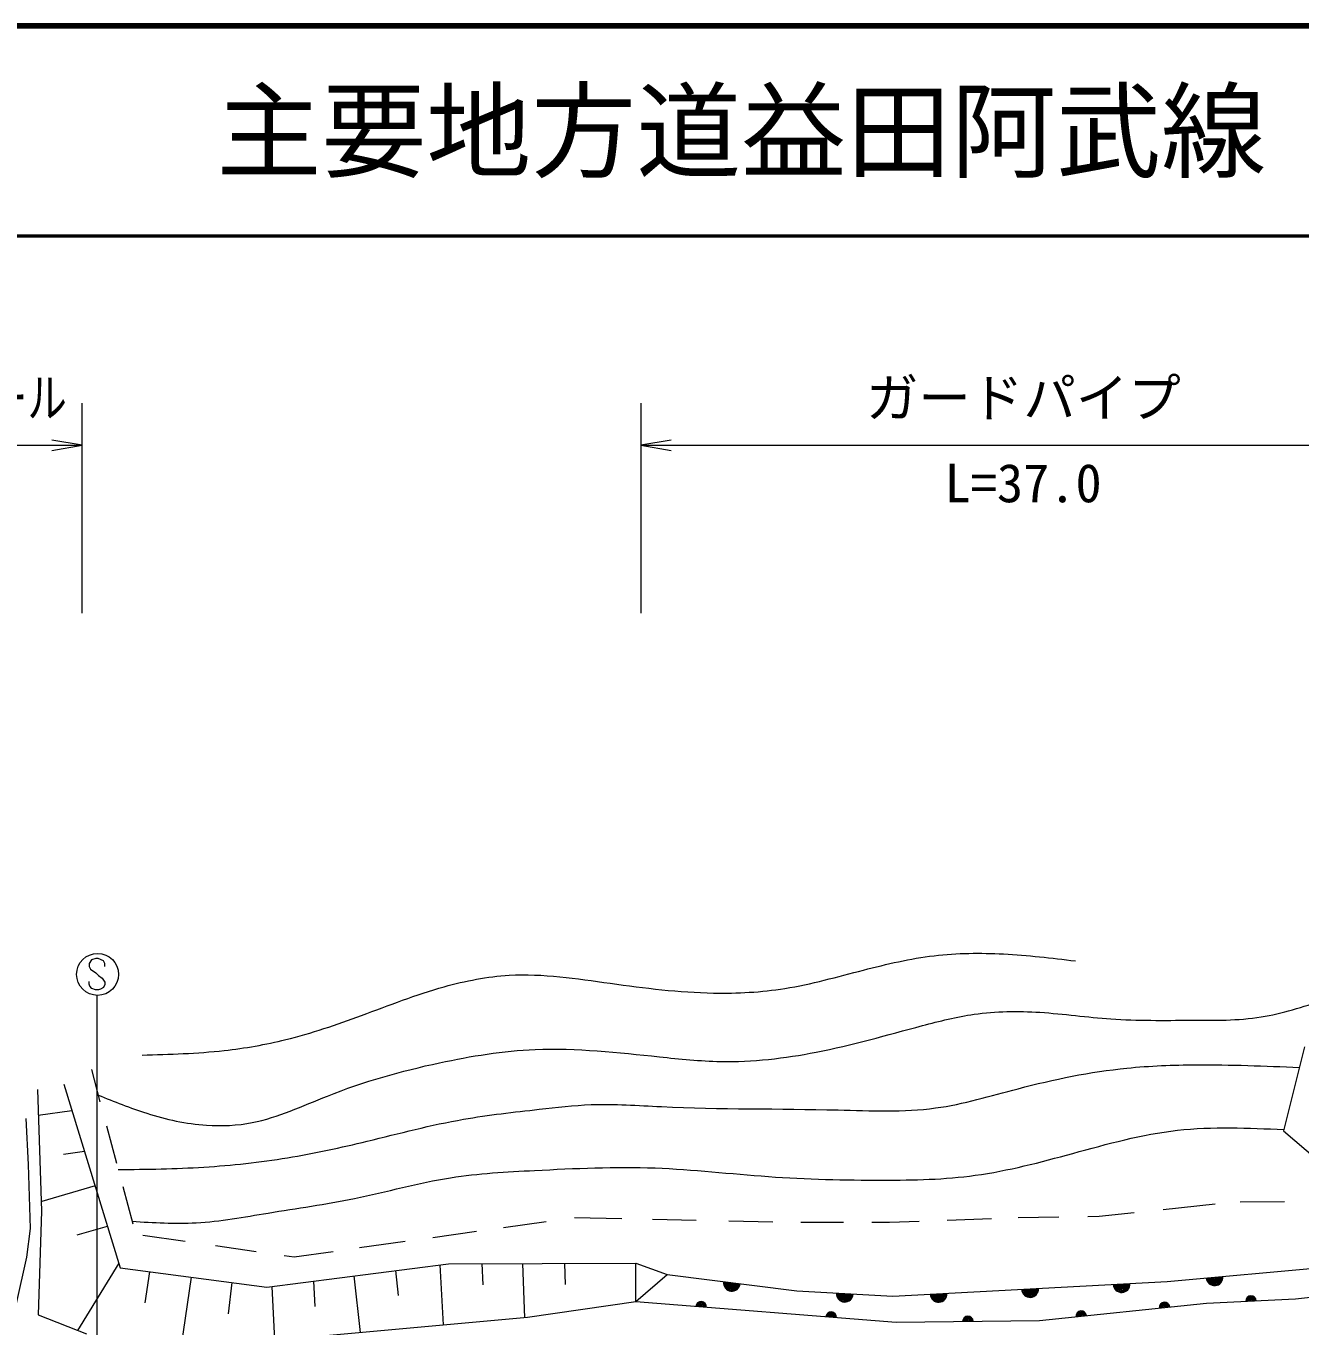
# Model space of a CAD drawing. Units: millimetres, scale not verified. Extents: x 40000 to 680000, y 20000 to 380000.
# Drawn here: x 207664 to 268352, y 318088 to 380000 of the extents above; entities that cross this region are included whole.
import ezdxf
from ezdxf.enums import TextEntityAlignment as Align

# ---------------------------------------------------------------- set-up
doc = ezdxf.new("R2010")
doc.units = ezdxf.units.MM
doc.header["$LTSCALE"] = 1000
for name, color, linetype, lineweight in [('M-BGD', 7, 'Continuous', 13), ('M-STR-STR3', 7, 'Continuous', 13), ('M-STR-STRC', 7, 'Continuous', 13), ('M-TTL', 2, 'Continuous', 140), ('M-TTL-LINE', 7, 'Continuous', 50), ('M-TTL-TXT', 7, 'Continuous', 13)]:
    doc.layers.add(name, color=color, linetype=linetype, lineweight=lineweight)
doc.styles.add('ＭＳ ゴシック', font='')
doc.styles.get('ＭＳ ゴシック').set_extended_font_data('MS Gothic')

# ---------------------------------------------------------------- blocks, each defined once
blk = doc.blocks.new('open_arrow')
at = {"color": 0, "linetype": 'Continuous', "lineweight": -2}
blk.add_lwpolyline([(7.5, 1.25), (0, 0), (7.5, -1.25)], dxfattribs=at)

msp = doc.modelspace()

# ---------------------------------------------------------------- linework, layer by layer
at = {"layer": 'M-BGD'}
for p, q in [((268561, 331384), (267571, 327386)), ((210778, 330302), (211188, 328771)), ((209470, 329602), (212158, 320853)), ((208205, 329348), (208404, 323549)), ((208247, 328126), (209854, 328354)), ((207791, 325785), (207668, 327972)), ((211497, 327618), (211975, 325837)), ((267571, 327386), (271434, 324059)), ((209446, 326276), (210448, 326418)), ((207874, 322731), (207791, 325785)), ((210959, 324756), (208419, 324019)), ((212272, 324727), (212750, 322946)), ((261830, 323636), (264310, 323900)), ((265507, 323998), (267614, 324020)), ((208404, 323549), (208245, 318623)), ((233789, 323257), (236044, 323208)), ((251550, 323132), (253659, 323210)), ((254926, 323257), (256869, 323285)), ((258251, 323305), (258790, 323313)), ((258790, 323313), (260457, 323490)), ((207709, 321369), (207874, 322731)), ((210105, 322426), (211546, 322844)), ((227051, 322310), (229121, 322601)), ((230415, 322783), (232437, 323067)), ((237509, 323177), (239595, 323132)), ((241139, 323098), (243246, 323053)), ((244571, 323029), (246607, 323029)), ((247952, 323029), (248790, 323029)), ((248790, 323029), (250210, 323082)), ((213230, 322411), (215243, 322124)), ((223557, 321820), (225729, 322125)), ((207220, 319152), (207709, 321369)), ((216697, 321916), (218636, 321639)), ((219964, 321449), (220437, 321382)), ((220437, 321382), (222291, 321642)), ((212090, 321073), (210121, 317879)), ((212158, 320853), (219134, 319938)), ((219134, 319938), (227796, 321053)), ((225267, 320728), (225399, 319535)), ((227376, 320999), (227533, 318138)), ((227796, 321053), (236722, 321081)), ((229376, 321058), (229431, 320054)), ((231308, 321064), (231404, 318482)), ((233309, 321070), (233346, 320070)), ((236722, 321081), (238203, 320539)), ((236722, 319247), (236722, 321081)), ((262032, 320201), (271034, 321029)), ((213548, 320671), (213332, 319186)), ((215531, 320411), (215060, 317167)), ((217472, 320156), (217299, 318666)), ((221365, 320226), (221426, 319024)), ((223283, 320472), (223582, 317779)), ((236722, 319247), (238203, 320539)), ((238203, 320539), (244377, 319756)), ((248958, 319502), (262032, 320201)), ((219375, 319969), (219505, 317408)), ((244377, 319756), (248958, 319502)), ((268141, 319378), (271810, 319804)), ((231560, 318504), (236722, 319247)), ((236722, 319247), (249115, 318266)), ((255947, 318345), (263891, 319180)), ((263891, 319180), (268141, 319378)), ((208245, 318623), (210548, 317710)), ((215831, 317074), (231560, 318504)), ((249115, 318266), (255947, 318345))]:
    msp.add_line(p, q, dxfattribs=at)
for centre, radius, start, end in [((241290, 320147), 400, 172.77588, 352.77588), ((241290, 320147), 400, 172.77588, 352.77588), ((241290, 320147), 350, 172.77588, 352.77588), ((241290, 320147), 300, 172.77588, 352.77588), ((241290, 320147), 250, 172.77588, 352.77588), ((241290, 320147), 200, 172.77588, 352.77588), ((241290, 320147), 150, 172.77588, 352.77588), ((241290, 320147), 100, 172.77588, 352.77588), ((241290, 320147), 50, 172.77588, 352.77588), ((259853, 320085), 400, 183.064, 3.064), ((259853, 320085), 400, 183.064, 3.064), ((259853, 320085), 350, 183.064, 3.064), ((259853, 320085), 300, 183.064, 3.064), ((259853, 320085), 250, 183.064, 3.064), ((259853, 320085), 200, 183.064, 3.064), ((259853, 320085), 150, 183.064, 3.064), ((259853, 320085), 100, 183.064, 3.064), ((259853, 320085), 50, 183.064, 3.064), ((264282, 320408), 400, 185.24919, 5.24919), ((264282, 320408), 400, 185.24919, 5.24919), ((264282, 320408), 350, 185.24919, 5.24919), ((264282, 320408), 300, 185.24919, 5.24919), ((264282, 320408), 250, 185.24919, 5.24919), ((264282, 320408), 200, 185.24919, 5.24919), ((264282, 320408), 150, 185.24919, 5.24919), ((264282, 320408), 100, 185.24919, 5.24919), ((264282, 320408), 50, 185.24919, 5.24919), ((246667, 319629), 400, 176.82017, 356.82017), ((246667, 319629), 400, 176.82017, 356.82017), ((246667, 319629), 350, 176.82017, 356.82017), ((246667, 319629), 300, 176.82017, 356.82017), ((246667, 319629), 250, 176.82017, 356.82017), ((246667, 319629), 200, 176.82017, 356.82017), ((246667, 319629), 150, 176.82017, 356.82017), ((246667, 319629), 100, 176.82017, 356.82017), ((246667, 319629), 50, 176.82017, 356.82017), ((251137, 319618), 400, 183.064, 3.064), ((251137, 319618), 400, 183.064, 3.064), ((251137, 319618), 350, 183.064, 3.064), ((251137, 319618), 300, 183.064, 3.064), ((251137, 319618), 250, 183.064, 3.064), ((251137, 319618), 200, 183.064, 3.064), ((251137, 319618), 150, 183.064, 3.064), ((251137, 319618), 100, 183.064, 3.064), ((251137, 319618), 50, 183.064, 3.064), ((255495, 319852), 400, 183.064, 3.064), ((255495, 319852), 400, 183.064, 3.064), ((255495, 319852), 350, 183.064, 3.064), ((255495, 319852), 300, 183.064, 3.064), ((255495, 319852), 250, 183.064, 3.064), ((255495, 319852), 200, 183.064, 3.064), ((255495, 319852), 150, 183.064, 3.064), ((255495, 319852), 100, 183.064, 3.064), ((255495, 319852), 50, 183.064, 3.064), ((266016, 319279), 250, 2.67543, 182.67543), ((266016, 319279), 200, 2.67543, 182.67543), ((239820, 319002), 250, 355.47245, 175.47245), ((239820, 319002), 200, 355.47245, 175.47245), ((239820, 319002), 150, 355.47245, 175.47245), ((239820, 319002), 100, 355.47245, 175.47245), ((239820, 319002), 50, 355.47245, 175.47245), ((261905, 318971), 250, 5.99409, 185.99409), ((261905, 318971), 200, 5.99409, 185.99409), ((261905, 318971), 150, 5.99409, 185.99409), ((261905, 318971), 100, 5.99409, 185.99409), ((261905, 318971), 50, 5.99409, 185.99409), ((266016, 319279), 150, 2.67543, 182.67543), ((266016, 319279), 100, 2.67543, 182.67543), ((266016, 319279), 50, 2.67543, 182.67543), ((246017, 318511), 250, 355.47245, 175.47245), ((246017, 318511), 200, 355.47245, 175.47245), ((246017, 318511), 150, 355.47245, 175.47245), ((246017, 318511), 100, 355.47245, 175.47245), ((246017, 318511), 50, 355.47245, 175.47245), ((252531, 318306), 250, 0.6662, 180.6662), ((252531, 318306), 200, 0.6662, 180.6662), ((252531, 318306), 150, 0.6662, 180.6662), ((252531, 318306), 100, 0.6662, 180.6662), ((252531, 318306), 50, 0.6662, 180.6662), ((257933, 318554), 250, 5.99409, 185.99409), ((257933, 318554), 200, 5.99409, 185.99409), ((257933, 318554), 150, 5.99409, 185.99409), ((257933, 318554), 100, 5.99409, 185.99409), ((257933, 318554), 50, 5.99409, 185.99409)]:
    msp.add_arc(centre, radius, start, end, dxfattribs=at)
for points, knots in [([(213199, 330990), (214506, 331027), (215812, 331064), (217111, 331209), (218096, 331319), (219075, 331491), (220038, 331729), (221264, 332032), (222462, 332441), (223649, 332878), (224954, 333358), (226246, 333870), (227588, 334245), (228599, 334528), (229638, 334733), (230679, 334793), (232282, 334885), (233892, 334635), (235494, 334410), (237135, 334179), (238769, 333975), (240418, 333945), (241552, 333924), (242693, 333985), (243811, 334163), (245076, 334365), (246313, 334717), (247558, 335039), (248670, 335326), (249788, 335588), (250923, 335723), (252018, 335852), (253130, 335863), (254233, 335805), (255379, 335745), (256516, 335611), (257653, 335477)], [0, 0, 0, 0, 1, 1, 1, 2, 2, 2, 3, 3, 3, 4, 4, 4, 5, 5, 5, 6, 6, 6, 7, 7, 7, 8, 8, 8, 9, 9, 9, 10, 10, 10, 11, 11, 11, 12, 12, 12, 12]), ([(211104, 329084), (211868, 328776), (212631, 328468), (213416, 328219), (214339, 327926), (215293, 327714), (216263, 327649), (216993, 327601), (217733, 327636), (218446, 327776), (219682, 328018), (220839, 328573), (222020, 329041), (223757, 329730), (225545, 330232), (227366, 330623), (228868, 330945), (230393, 331192), (231921, 331256), (233891, 331338), (235867, 331117), (237837, 330908), (238807, 330804), (239775, 330704), (240747, 330686), (242271, 330659), (243803, 330835), (245302, 331129), (247012, 331464), (248679, 331951), (250364, 332394), (251179, 332609), (251998, 332814), (252831, 332932), (253864, 333079), (254918, 333093), (255963, 333027), (257096, 332955), (258220, 332789), (259347, 332711), (260607, 332624), (261872, 332647), (263143, 332647), (264268, 332648), (265398, 332630), (266497, 332806), (267508, 332967), (268492, 333292), (269477, 333616)], [0, 0, 0, 0, 1, 1, 1, 2, 2, 2, 3, 3, 3, 4, 4, 4, 5, 5, 5, 6, 6, 6, 7, 7, 7, 8, 8, 8, 9, 9, 9, 10, 10, 10, 11, 11, 11, 12, 12, 12, 13, 13, 13, 14, 14, 14, 15, 15, 15, 16, 16, 16, 16]), ([(212056, 325534), (213417, 325553), (214778, 325573), (216136, 325657), (217471, 325739), (218803, 325883), (220122, 326099), (221398, 326309), (222660, 326587), (223918, 326890), (225444, 327258), (226963, 327664), (228505, 327934), (229698, 328143), (230905, 328271), (232111, 328409), (232933, 328502), (233755, 328600), (234579, 328630), (235694, 328671), (236814, 328589), (237932, 328535), (240736, 328401), (243528, 328448), (246346, 328377), (247904, 328338), (249469, 328263), (250996, 328472), (252319, 328653), (253614, 329048), (254919, 329389), (256629, 329837), (258357, 330193), (260107, 330370), (261198, 330480), (262298, 330521), (263397, 330528), (265039, 330538), (266679, 330472), (268319, 330406)], [0, 0, 0, 0, 1, 1, 1, 2, 2, 2, 3, 3, 3, 4, 4, 4, 5, 5, 5, 6, 6, 6, 7, 7, 7, 8, 8, 8, 9, 9, 9, 10, 10, 10, 11, 11, 11, 12, 12, 12, 13, 13, 13, 13]), ([(212716, 323074), (213737, 323011), (214759, 322948), (215774, 323004), (216920, 323066), (218057, 323280), (219196, 323467), (220572, 323694), (221950, 323883), (223313, 324163), (224842, 324477), (226353, 324906), (227893, 325149), (229213, 325357), (230554, 325429), (231894, 325497), (233810, 325594), (235725, 325684), (237635, 325613), (239434, 325546), (241230, 325335), (243028, 325207), (244841, 325078), (246656, 325032), (248478, 325033), (249953, 325034), (251432, 325066), (252885, 325265), (254451, 325480), (255987, 325889), (257524, 326309), (259175, 326759), (260828, 327220), (262511, 327410), (264182, 327599), (265883, 327520), (267584, 327441)], [0, 0, 0, 0, 1, 1, 1, 2, 2, 2, 3, 3, 3, 4, 4, 4, 5, 5, 5, 6, 6, 6, 7, 7, 7, 8, 8, 8, 9, 9, 9, 10, 10, 10, 11, 11, 11, 12, 12, 12, 12])]:
    msp.add_open_spline(points, degree=3, knots=knots, dxfattribs=at)
at = {"layer": 'M-STR-STR3'}
for p, q in [((210335, 352030), (210335, 362030)), ((236955, 362030), (236955, 352030)), ((197380, 360030), (210335, 360030)), ((236955, 360030), (273391, 360030))]:
    msp.add_line(p, q, dxfattribs=at)
at = {"layer": 'M-STR-STRC'}
for p, q in [((210984, 335597), (210792, 335531)), ((211105, 335594), (210984, 335597)), ((211355, 335476), (211105, 335594)), ((210792, 335531), (210668, 335347)), ((210668, 335347), (210670, 335215)), ((210670, 335215), (210734, 335086)), ((210734, 335086), (210989, 334905)), ((211418, 335344), (211355, 335476)), ((211418, 335215), (211418, 335344)), ((210670, 334367), (210668, 334488)), ((210710, 334265), (210670, 334367)), ((210989, 334905), (211118, 334773)), ((211118, 334773), (211297, 334657)), ((211297, 334657), (211424, 334457)), ((211418, 334346), (211358, 334215)), ((211424, 334457), (211418, 334346)), ((210794, 334154), (210710, 334265)), ((210981, 334093), (210794, 334154)), ((211116, 334093), (210981, 334093)), ((211047, 301461), (211047, 333835)), ((211216, 334122), (211116, 334093)), ((211358, 334215), (211216, 334122))]:
    msp.add_line(p, q, dxfattribs=at)
msp.add_circle((211075, 334834), 1000, dxfattribs=at)
at = {"layer": 'M-TTL'}
msp.add_line((680000, 380000), (40000, 380000), dxfattribs=at)
at = {"layer": 'M-TTL-LINE'}
msp.add_line((40000, 370000), (680000, 370000), dxfattribs=at)

# ---------------------------------------------------------------- block references
at = {"layer": 'M-STR-STR3', "xscale": 193, "yscale": 193, "rotation": 180}
msp.add_blockref('open_arrow', (210335, 360030), dxfattribs=at)
at = {"layer": 'M-STR-STR3', "xscale": 193, "yscale": 193}
msp.add_blockref('open_arrow', (236955, 360030), dxfattribs=at)

# ---------------------------------------------------------------- texts
at = {"layer": 'M-STR-STR3', "style": 'ＭＳ ゴシック', "width": 0.75}
msp.add_text('ガードレール', height=1833, dxfattribs=at).set_placement((198357, 360827), align=Align.BOTTOM_LEFT)
at = {"layer": 'M-STR-STR3', "style": 'ＭＳ ゴシック'}
for s, p in [('ガードパイプ', (247673, 360827)), ('L=37.0', (251423, 356768))]:
    msp.add_text(s, height=1833, dxfattribs=at).set_placement(p, align=Align.BOTTOM_LEFT)
at = {"layer": 'M-TTL-TXT', "style": 'ＭＳ ゴシック'}
msp.add_text('主要地方道益田阿武線', height=3666, dxfattribs=at).set_placement((216734, 375000), align=Align.MIDDLE_LEFT)

doc.saveas('drawing.dxf')
